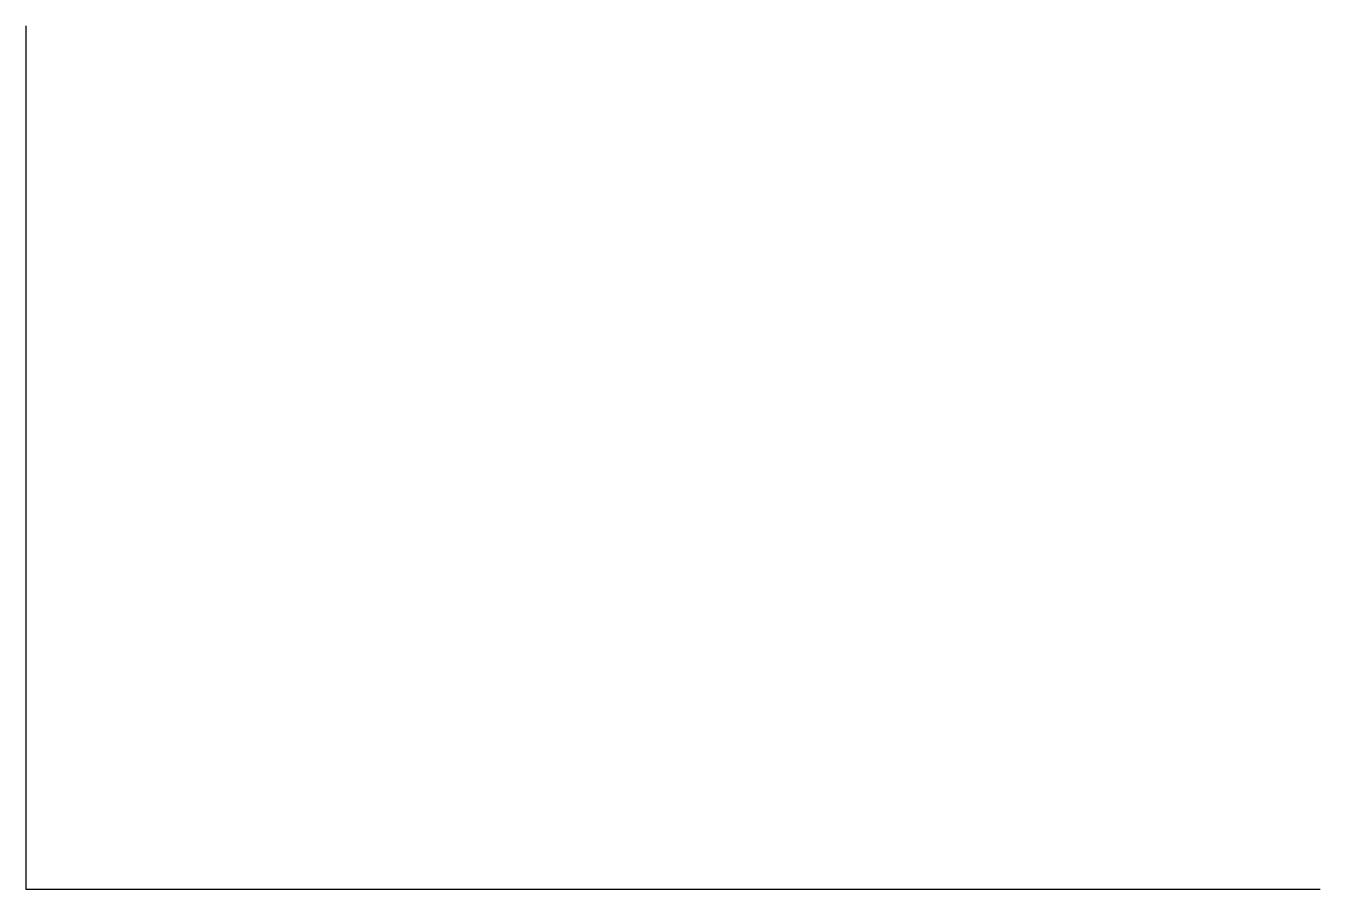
# Model space of a CAD drawing. Units: millimetres at full size, sheet at 1:100. Extents: x -3306 to 15061, y -3490 to 8755.
import ezdxf

# ---------------------------------------------------------------- set-up
doc = ezdxf.new("R2010")
doc.units = ezdxf.units.MM
doc.header["$LTSCALE"] = 100
doc.layers.add('0-0', color=7, linetype='Continuous')

msp = doc.modelspace()

# ---------------------------------------------------------------- linework, layer by layer
at = {"layer": '0-0'}
for p, q in [((-3306.1, 8755.1), (-3306.1, -3489.8)), ((-3306.1, -3489.8), (15061.2, -3489.8))]:
    msp.add_line(p, q, dxfattribs=at)

doc.saveas('drawing.dxf')
